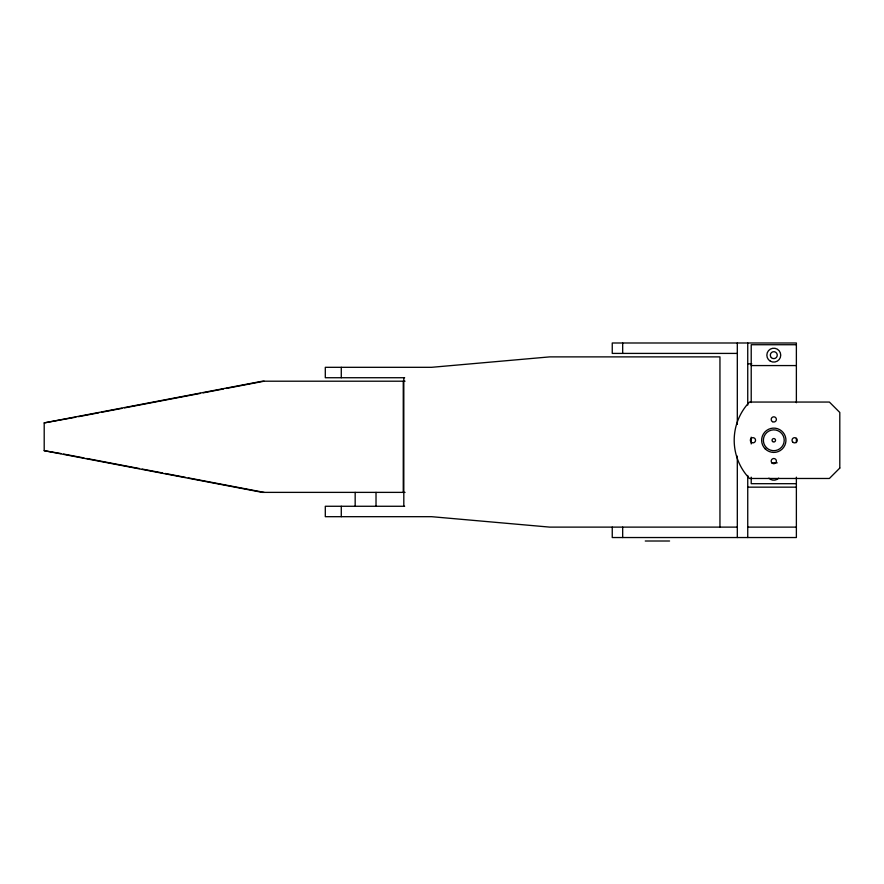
<?xml version="1.0" encoding="UTF-8"?>
<svg xmlns="http://www.w3.org/2000/svg" width="884" height="884" viewBox="0 0 884 884"><rect width="100%" height="100%" fill="white"/><g stroke="black" fill="none" stroke-linecap="round" stroke-linejoin="round"><path stroke-width="1.33" d="M405.049 492.377L262.316 492.377L44.2 450.685L44.2 422.895L262.316 381.203L405.049 381.203M75.803 417.193L44.2 422.895M78.51 416.673L98.831 412.795M101.538 412.276L121.87 408.397M124.578 407.878L200.447 393.369M203.154 392.861L223.475 388.971M226.182 388.452L264.117 381.203M796.374 344.727L751.212 344.727L751.212 402.563M737.311 353.412L612.247 353.412L612.247 342.992L796.374 342.992L796.374 402.739M747.742 363.832L751.787 363.832M751.212 365.567L796.374 365.567M404.651 377.733L325.301 377.733L325.301 367.313L431.602 367.313L549.715 356.882L719.952 356.882L719.952 527.118M44.2 450.685L60.897 453.536M771.743 462.84L777.213 462.84M796.374 483.692L751.212 483.692L751.212 477.172M747.742 487.161L796.374 487.161M404.651 506.267L325.301 506.267L325.301 516.687L431.602 516.687L549.715 527.118L737.311 527.118M747.742 527.118L796.374 527.118M645.254 541.008L669.575 541.008M63.615 454.056L83.936 457.934M86.643 458.453L139.473 468.553M142.191 469.072L162.512 472.951M165.22 473.47L185.541 477.36M188.248 477.868L264.117 492.377M796.374 438.376L796.374 442.575M796.374 477.172L796.374 537.538L612.247 537.538L612.247 527.118M751.212 437.171L751.212 443.934M747.742 342.992L747.742 405.082M747.742 475.448L747.742 537.538M737.311 342.992L737.311 424.397M737.311 456.133L737.311 537.538M622.679 342.992L622.679 353.412M622.679 527.118L622.679 537.538M403.811 377.733L403.811 506.267M403.259 381.203L403.259 492.377M376.02 492.377L376.02 506.267M355.169 492.377L355.169 506.267M341.279 367.313L341.279 377.733M341.279 506.267L341.279 516.687M778.705 478.178A6.95 6.95 0 0 1 768.881 478.178M839.8 468.056L829.38 478.476L749.477 478.476A55.416 55.416 0 0 1 749.477 402.054L829.38 402.054L839.8 412.474L839.8 468.056M772.494 421.679A2.608 2.608 0 0 0 776.395 419.414A2.608 2.608 0 0 0 772.494 417.16A2.608 2.608 0 0 0 772.494 421.679M751.643 442.519A2.608 2.608 0 0 0 755.555 440.265A2.608 2.608 0 0 0 751.643 438.011A2.608 2.608 0 0 0 751.643 442.519M772.494 463.36A2.608 2.608 0 0 0 776.395 461.105A2.608 2.608 0 0 0 772.494 458.851A2.608 2.608 0 0 0 772.494 463.36M792.793 442.111A2.608 2.608 0 0 0 797.158 440.939A2.608 2.608 0 0 0 793.965 437.746A2.608 2.608 0 0 0 792.793 442.111M765.246 448.906A12.155 12.155 0 0 0 785.556 443.348A12.155 12.155 0 0 0 770.583 428.541A12.155 12.155 0 0 0 765.246 448.906M771.334 357.611A3.47 3.47 0 0 0 777.146 356.053A3.47 3.47 0 0 0 772.892 351.799A3.47 3.47 0 0 0 771.334 357.611M772.561 441.492A1.735 1.735 0 0 0 775.467 440.707A1.735 1.735 0 0 0 773.345 438.586A1.735 1.735 0 0 0 772.561 441.492M770.318 361.169A6.95 6.95 0 0 0 780.738 355.147A6.95 6.95 0 0 0 770.318 349.136A6.95 6.95 0 0 0 770.318 361.169M766.428 447.636A10.42 10.42 0 0 0 783.865 442.961A10.42 10.42 0 0 0 771.091 430.199A10.42 10.42 0 0 0 766.428 447.636"/></g></svg>
